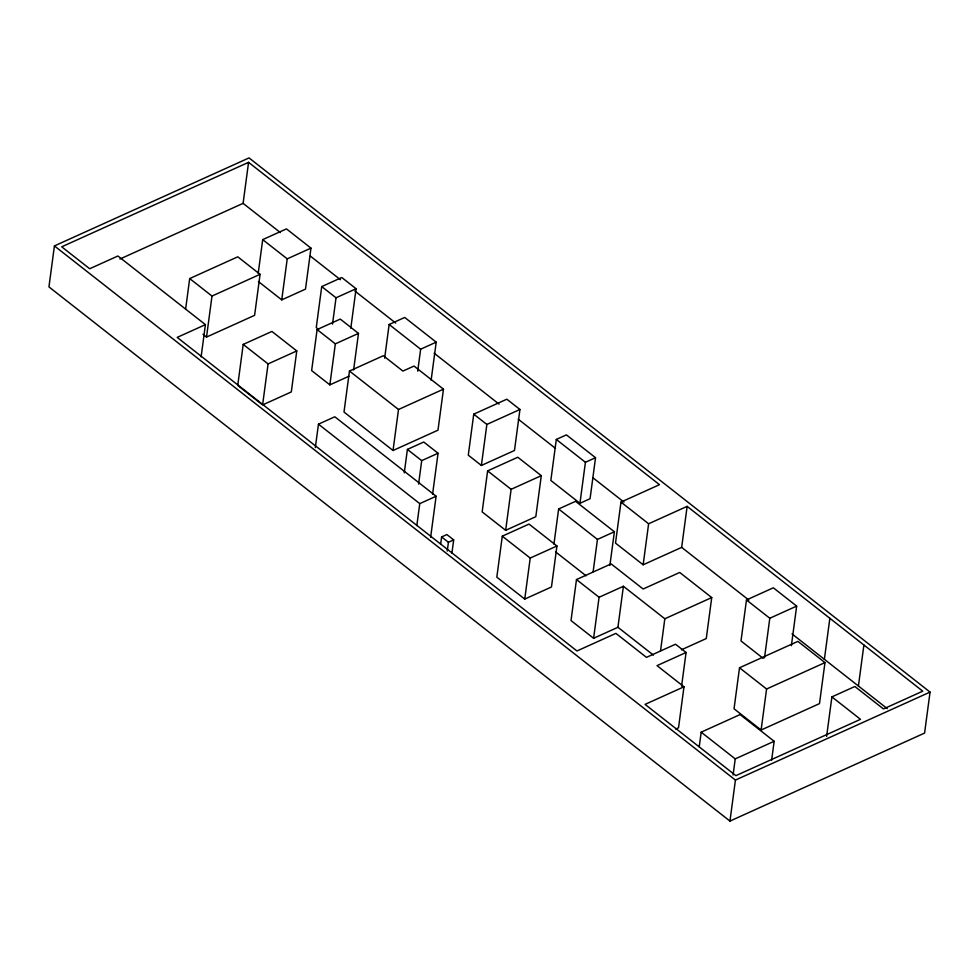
<?xml version="1.0" encoding="UTF-8"?>
<svg xmlns="http://www.w3.org/2000/svg" width="979" height="979" viewBox="0 0 979 979"><rect width="100%" height="100%" fill="white"/><g stroke="black" fill="none" stroke-linecap="round" stroke-linejoin="round"><path stroke-width="1.47" d="M54.42 245.913L48.95 286.908L729.955 821.087L924.58 733.087L930.05 692.092L249.045 157.913L54.42 245.913L735.425 780.079L729.955 821.087M185.594 309.315L189.693 278.562L237.762 256.828L260.071 274.328L254.601 315.336L206.52 337.07L203.008 334.304M201.111 356.858L205.419 324.636L117.908 255.996L89.689 268.748L61.714 246.818L248.568 162.343L659.491 484.678L620.98 502.092L615.51 543.1L643.154 564.785L681.665 547.371L687.136 506.363L922.756 691.174L883.462 708.943L854.863 686.499L831.893 696.889L826.619 736.428M206.52 337.07L211.99 296.062L260.071 274.328M119.915 259.043L243.098 203.351L248.568 162.343M296.772 350.935L268.075 363.919L262.592 404.927L291.301 391.943L296.772 350.935L271.905 331.44L243.208 344.412L237.738 385.42L261.417 403.997M258.211 273.312L262.702 239.622L286.455 228.89L310.967 248.128L305.497 289.123L281.744 299.868L258.407 281.548M281.744 299.868L287.226 258.86L310.967 248.128M350.8 328.271L356.075 288.732L341.781 277.51L321.724 286.578L316.254 327.586L318.64 329.446M353.603 370.001L358.485 333.386L340.276 319.093L317.11 329.568L311.64 370.576L329.862 384.869L348.928 376.242M315.324 447.599L318.456 424.176L334.806 416.785L436.108 496.243L430.638 537.238M332.517 324.147L336.03 297.787L356.075 288.732M329.862 384.869L335.332 343.862L358.485 333.386M349.466 371.029L343.996 412.037L393.032 450.499L437.992 430.173L443.463 389.165L414.007 366.06L402.907 371.078L383.34 355.72L349.466 371.029L398.502 409.491L393.032 450.499M384.649 358.179L389.14 324.49L404.719 317.453L436.206 342.161L431.127 380.231M404.278 472.845L407.399 449.41L423.748 442.018L438.054 453.24L432.583 494.248M417.715 371.163L420.64 349.197L436.206 342.161M418.584 484.067L421.704 460.632L438.054 453.24M416.821 525.601L419.758 503.634L436.108 496.243M440.636 544.263L441.615 536.933L446.877 534.558L453.681 539.906L451.919 553.086M447.256 551.067L448.431 542.28L453.681 539.906M473.75 414.166L468.28 455.162L481.387 465.453L514.477 450.487L519.947 409.479L506.841 399.199L473.75 414.166L486.857 424.445L481.387 465.453M487.628 470.887L482.157 511.895L505.653 530.324L535.819 516.679L541.289 475.672L517.793 457.242L487.628 470.887L511.124 489.316L505.653 530.324M502.288 536.174L496.818 577.169L524.744 599.075L551.471 586.996L556.941 545.988L529.015 524.083L502.288 536.174L530.214 558.067L524.744 599.075M556.305 439.449L550.834 480.456L579.947 503.292L590.068 498.715L595.538 457.707L566.425 434.872L556.305 439.449L585.418 462.284L579.947 503.292M553.943 544.116L558.63 508.97L575.566 501.321L614.384 531.768L609.88 565.446M681.421 649.799L706.263 638.565L711.733 597.569L679.72 572.458L643.13 589.003L611.129 563.892L576.484 579.556L571.014 620.564L593.604 638.284L617.933 627.282L623.403 586.274L664.827 618.777L660.531 650.986M593.152 571.638L597.447 539.417L614.384 531.768M593.604 638.284L599.075 597.276L623.403 586.274M643.154 564.785L648.624 523.777L687.136 506.363M681.58 686.181L686.071 652.504L675.522 644.219L646.458 657.362L615.889 633.376L576.961 650.974L177.187 337.4L205.419 324.636M686.071 652.504L657.019 665.634L683.991 686.793L678.52 727.801L675.743 729.061M699.226 746.818L701.184 732.17L740.112 714.572L774.156 741.287L771.623 760.316M791.387 645.65L796.661 606.099L773.337 587.804L746.475 599.956L741.005 640.964L763.167 658.341M739.512 667.776L734.042 708.784L761.111 730.016L819.496 703.62L824.967 662.612L797.897 641.38L739.512 667.776L766.581 689.008L761.111 730.016M733.087 774.989L735.229 758.884L774.156 741.287M764.526 657.79L769.8 618.251L796.661 606.099M824.379 659.308L829.849 618.3M858.424 686.01L863.894 645.014M398.502 409.491L443.463 389.165M486.857 424.445L519.947 409.479M511.124 489.316L541.289 475.672M585.418 462.284L595.538 457.707M530.214 558.067L556.941 545.988M664.827 618.777L711.733 597.569M683.991 686.793L645.063 704.39L735.902 775.649L860.492 719.32L831.893 696.889M766.581 689.008L824.967 662.612M735.425 780.079L930.05 692.092M243.098 203.351L280.337 232.561M310.38 256.131L340.423 279.688M354.839 290.996L395.687 323.046M434.138 353.199L499.021 404.094M518.246 419.183L555.497 448.394M592.748 477.617L623.99 502.117M681.665 547.371L748.825 600.041M791.999 633.902L887.255 708.625M746.475 599.956L769.8 618.251M620.98 502.092L648.624 523.777M389.14 324.49L420.64 349.197M262.702 239.622L287.226 258.86M321.724 286.578L336.03 297.787M558.63 508.97L597.447 539.417M317.11 329.568L335.332 343.862M555.509 551.826L586.091 575.811M576.484 579.556L599.075 597.276M189.693 278.562L211.99 296.062M407.399 449.41L421.704 460.632M617.933 627.282L653.434 655.135M243.208 344.412L268.075 363.919M318.456 424.176L419.758 503.634M701.184 732.17L735.229 758.884M441.615 536.933L448.431 542.28"/></g></svg>
